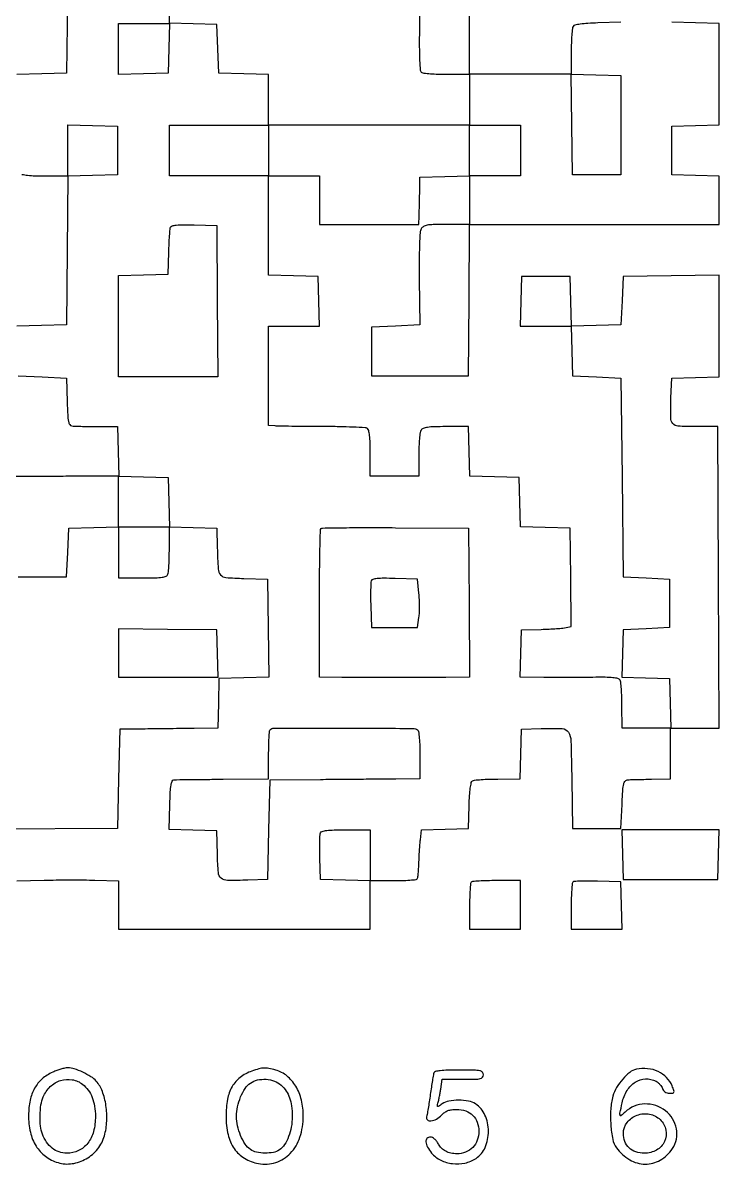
# Model space of a CAD drawing. Extents: x 179 to 1071, y 112 to 1107.
# Drawn here: x 769.6 to 1071.1, y 112.3 to 606.3 of the extents above; entities that cross this region are included whole.
import ezdxf

# ---------------------------------------------------------------- set-up
doc = ezdxf.new("R2010")
doc.units = 0

msp = doc.modelspace()

# ---------------------------------------------------------------- linework, layer by layer
for points in [[(941.5, 626.5), (941.279888, 606.040545, 0.002925), (941.23097, 596.072148, 0.011529), (941.378305, 589.934574, 0.010884), (941.662016, 585.818898, 0.232608), (942.279888, 584.805858, 0.117017), (943.168422, 584.49848, 0.007034), (946.005655, 584.253852, 0.010232), (949.426243, 584.077616, 0.007361), (953.25, 584.015313), (963, 584), (963, 573), (963, 562), (919.5, 562), (876, 562), (876, 572.966168), (876, 583.932337), (865.25, 584.216168), (854.5, 584.5), (854, 595), (853.5, 605.5), (843.25, 605.784983), (833, 606.069966), (833, 616.534983)], [(1028.5, 606.5), (1018.535034, 606.211195, 0.00836), (1014.199826, 606.012968, 0.019108), (1010.944063, 605.684251, 0.01918), (1008.589, 605.262532, 0.199883), (1007.800347, 604.711195, 0.117226), (1007.495095, 603.827893, 0.006962), (1007.252233, 600.991726, 0.010173), (1007.077211, 597.573123, 0.007309), (1007.015313, 593.75), (1007, 584), (985, 584), (963, 584), (963, 605.533832), (963, 627.067663)], [(788.853101, 615.846765, -0.002594), (788.77036, 605.273572), (788.5, 584.5), (777.75, 584.216168), (767, 583.932337)], [(767, 234.878919), (778.75, 235.18946, -0.003822), (783.994566, 235.287957, -0.00248), (790.059375, 235.325403, -0.002493), (795.981923, 235.30306, -0.004731), (800.75, 235.216168), (811, 234.932337), (811, 224.466168), (811, 214), (865.5, 214), (920, 214), (920, 224.5), (920, 235), (929.940983, 235, 0.00746), (933.786464, 235.057378, 0.011518), (937.105837, 235.233054, 0.00599), (939.864695, 235.476159, 0.233445), (940.372299, 235.793375, 0.10677), (940.574085, 236.362294, 0.00702), (940.773561, 238.103455, 0.009921), (940.942349, 240.203897, 0.007236), (941.049745, 242.543375, -0.005029), (941.157143, 245.132315, -0.003738), (941.325846, 247.988754, -0.003778), (941.525526, 250.681363, -0.008533), (941.726907, 252.716215), (942.216955, 256.932429), (952.358477, 257.216215), (962.5, 257.5), (962.788805, 267.464966, -0.00836), (962.987032, 271.800174, -0.019108), (963.315749, 275.055937, -0.01918), (963.737468, 277.411, -0.199883), (964.288805, 278.199653, -0.117134), (965.171517, 278.504879, -0.006997), (967.998336, 278.747767, -0.010202), (971.406013, 278.922787, -0.007334), (975.216168, 278.984687), (984.932337, 279), (985.216168, 289.75), (985.5, 300.5), (994, 300.795054, -0.017415), (1003.138025, 300.793888, -0.254171), (1005.822906, 299.210822, -0.129025), (1006.89695, 295.525869, -0.003568), (1007.230153, 278.735929), (1007.5, 257.5), (1018, 257.5), (1028.5, 257.5), (1029, 268, -0.004118), (1029.351207, 274.28523, -0.041685), (1029.735515, 276.873959, -0.130105), (1030.396292, 278.114416, -0.189951), (1031.5, 278.643701, -0.010495), (1032.717331, 278.705519, -0.001341), (1035.335938, 278.776415, -0.001569), (1038.444648, 278.842476, -0.001306), (1041.75, 278.893701), (1050, 279), (1050, 290), (1050, 301), (1060.507242, 301), (1071.014483, 301), (1070.757242, 366.25), (1070.5, 431.5), (1060.704844, 431.5, -0.013476), (1053.2306, 431.701484, -0.207462), (1050.977276, 432.826381, -0.175915), (1050.063646, 435.326274, -0.009205), (1050.204946, 444), (1050.5, 452.5), (1060.75, 452.784983), (1071, 453.069966), (1071, 475.055272), (1071, 497.040577), (1050.25, 496.770288), (1029.5, 496.5), (1029, 486), (1028.5, 475.5), (1017.784171, 475.216515), (1007.068343, 474.93303), (1006.784171, 485.716515), (1006.5, 496.5), (996, 496.5), (985.5, 496.5), (985.216168, 485.75), (984.932337, 475), (995.932337, 475), (1006.932337, 475), (1007.216168, 464.25), (1007.5, 453.5), (1018, 453), (1028.5, 452.5), (1029, 409.5), (1029.5, 366.5), (1039.5, 366), (1049.5, 365.5), (1049.5, 355), (1049.5, 344.5), (1039.5, 344), (1029.5, 343.5), (1029.215407, 333.285365), (1028.930815, 323.07073), (1039.215407, 322.785365), (1049.5, 322.5), (1049.783832, 311.75), (1050.067663, 301), (1039.533832, 301), (1029, 301), (1028.984687, 310.75, 0.007993), (1028.917412, 314.581548, 0.010939), (1028.726302, 318.026457, 0.007917), (1028.45999, 320.877782, 0.114509), (1028.126581, 321.829429, 0.196609), (1027.220955, 322.472579, 0.032607), (1025.067193, 322.829141, 0.022473), (1021.717902, 323.009962, 0.006044), (1016.391893, 322.99349, -0.001772), (1011.475564, 322.936275, -0.001086), (1005.67828, 322.901944, -0.001088), (999.938622, 322.892906, -0.001939), (995.215017, 322.914061), (984.930034, 323), (985.215017, 333.25), (985.5, 343.5), (994, 343.75078, 0.004883), (997.420749, 343.885152, 0.00568), (1000.669884, 344.081597, 0.005082), (1003.412997, 344.30679, 0.033635), (1004.769818, 344.524806), (1007.039636, 345.048052), (1006.769818, 366.274026), (1006.5, 387.5), (995.783492, 387.783492), (985.066984, 388.066984), (984.783492, 398.783492), (984.5, 409.5), (973.783492, 409.783492), (963.066984, 410.066984), (962.783492, 420.783492), (962.5, 431.5), (952.712919, 431.5, 0.00665), (947.739107, 431.433843, 0.028066), (944.767521, 431.187479, 0.048144), (942.919948, 430.74503, 0.170654), (941.978232, 430, 0.109035), (941.605034, 428.965489, 0.009918), (941.304487, 426.223437, 0.012476), (941.090353, 422.902151, 0.009445), (941.015313, 419.25), (941, 410), (930.5, 410), (920, 410), (920, 419.940983, 0.007587), (919.930843, 424.498597, 0.021357), (919.698219, 427.677283, 0.025729), (919.330486, 429.856029, 0.19692), (918.75, 430.690983, 0.130492), (917.749912, 431.016747, 0.002829), (912.579687, 431.274037, 0.006286), (906.488468, 431.465935, 0.004178), (899.5, 431.53978, -0.001049), (892.405002, 431.570342, -0.001411), (885.979688, 431.629626, -0.000962), (880.588991, 431.70495, -0.015101), (878.75, 431.78978), (876, 432), (876, 453.5), (876, 475), (887.033832, 475), (898.067663, 475), (897.783832, 485.75), (897.5, 496.5), (886.75, 496.783832), (876, 497.067663), (876, 518.533832), (876, 540), (887, 540), (898, 540), (898, 529.5), (898, 519), (919.5, 519), (941, 519), (941.153471, 522.75, 0.003032), (941.219104, 524.633143, 0.001098), (941.290215, 527.307812, 0.001088), (941.355269, 530.236536, 0.001296), (941.403471, 533), (941.5, 539.5), (952.25, 539.783832), (963, 540.067663), (963, 529.533832), (963, 519), (953.035184, 519, 0.005133), (947.275178, 518.940861, 0.03857), (944.562648, 518.675176, 0.091884), (943.021248, 518.098522, 0.135357), (942.030653, 517.057276, 0.107879), (941.584893, 515.486242, 0.005856), (941.326893, 510.313039, 0.008082), (941.181014, 503.66954, 0.004101), (941.201179, 495.307276), (941.411419, 475.5), (930.95571, 475), (920.5, 474.5), (920.5, 464), (920.5, 453.5), (941.5, 453.5), (962.5, 453.5), (962.763664, 486.25), (963.027329, 519), (1017.013664, 519), (1071, 519), (1071, 529.465017), (1071, 539.930034), (1060.75, 540.215017), (1050.5, 540.5), (1050.5, 551), (1050.5, 561.5), (1060.75, 561.784983), (1071, 562.069966), (1071, 584), (1071, 605.930034), (1060.75, 606.215017), (1050.5, 606.5)], [(769.200304, 540.671932, 0.019349), (771.630442, 540.311224, 0.018472), (774.928253, 540.074295, 0.008695), (779.2, 540), (789, 540), (789, 551.033832), (789, 562.067663), (799.75, 561.783832), (810.5, 561.5), (810.5, 551), (810.5, 540.5), (799.763809, 540.216308), (789.027617, 539.932617), (788.763809, 507.716308), (788.5, 475.5), (777.716515, 475.215829), (766.93303, 474.931657)], [(767.5, 453.5), (778, 453), (788.5, 452.5), (788.784983, 442.25, 0.004846), (789.000178, 436.512346, 0.035506), (789.323928, 433.78524, 0.092186), (789.874219, 432.378981, 0.228691), (790.784983, 431.80251, 0.020939), (791.884699, 431.722336, 0.001894), (794.639964, 431.647608, 0.002456), (797.928025, 431.587049, 0.001917), (801.5, 431.55251), (810.5, 431.5), (810.783492, 420.783492), (811.066984, 410.066984), (821.783492, 409.783492), (832.5, 409.5), (832.783832, 398.75), (833.067663, 388), (822.033832, 388), (811, 388), (811, 399.034389), (811, 410.068778), (789.25, 409.998748, -0.000283), (780.134479, 409.974554, -0.000258), (770.73125, 409.959759, -0.000258), (762.325667, 409.955194, -0.000836)], [(767.5, 366.5), (778, 366.5), (788.5, 366.5), (789, 377), (789.5, 387.5), (800.25, 387.783832), (811, 388.067663), (811, 377.033832), (811, 366), (821.393011, 366, 0.005351), (826.960143, 366.059586, 0.030363), (829.913621, 366.30265, 0.063068), (831.601595, 366.76761, 0.205218), (832.393011, 367.581787, 0.072102), (832.632129, 368.638915, 0.005887), (832.821697, 371.475801, 0.007809), (832.955696, 374.880803, 0.005929), (833, 378.616771), (833, 388.069966), (843.25, 387.784983), (853.5, 387.5), (853.75078, 379, 0.008001), (854.167162, 369.85434, 0.165236), (855.196667, 367.34273, 0.196929), (857.49116, 366.190479, 0.012174), (865.2603, 365.784869), (875.5, 365.5), (875.769789, 344.284032), (876.039577, 323.068065), (865.269789, 322.784032), (854.5, 322.5), (854.216168, 311.75), (853.932337, 301), (843.716168, 300.878498, -0.000018), (839.011865, 300.822715, -0.00001), (833.269749, 300.754941, -0.00001), (827.453221, 300.686515, -0.000016), (822.5, 300.628498), (811.5, 300.5), (811, 279), (810.5, 257.5), (756.25, 257.241388)]]:
    msp.add_lwpolyline(points, format="xyb")
for points in [[(832.783832, 595.25), (832.5, 584.5), (821.75, 584.216168), (811, 583.932337), (811, 594.966168), (811, 606), (822.033832, 606), (833.067663, 606)], [(1028.5, 562), (1028.5, 540.5), (1018, 540.5), (1007.5, 540.5), (1007.230403, 562.284031), (1006.960806, 584.068061), (1017.730403, 583.784031), (1028.5, 583.5)], [(876, 551), (876, 540), (854.5, 540), (833, 540), (833, 551), (833, 562), (854.5, 562), (876, 562)], [(985, 551), (985, 540), (974, 540), (963, 540), (963, 551), (963, 562), (974, 562), (985, 562)], [(811, 333.519888), (811, 323), (832.534983, 323), (854.069966, 323), (853.784983, 333.25), (853.5, 343.5), (832.25, 343.769888), (811, 344.039775)], [(1029.216168, 246.25), (1029.5, 235.5), (1050, 235.5), (1070.5, 235.5), (1070.783832, 246.25), (1071.067663, 257), (1050, 257), (1028.932337, 257)]]:
    msp.add_lwpolyline(points, close=True)
for points in [[(853.763664, 485.75), (854.027329, 453), (832.513664, 453), (811, 453), (811, 474.966168), (811, 496.932337), (821.75, 497.216168), (832.5, 497.5), (832.766667, 507, -0.004189), (832.90275, 510.732729, -0.005749), (833.091865, 514.087261, -0.003808), (833.3039, 516.89297, -0.066208), (833.499258, 517.786422, -0.248111), (834.176044, 518.400559, -0.038292), (836.022257, 518.725001, -0.025174), (838.972404, 518.863975, -0.006513), (843.732592, 518.786422), (853.5, 518.5)], [(962.763853, 355.25), (963.027706, 323), (952.763853, 322.926805, -0.00126), (944.527276, 322.888824, -0.000694), (934.455126, 322.881746, -0.00058), (922.339842, 322.904102, -0.000334), (907.75, 322.957682), (898, 323), (898, 354.833333, -0.002001), (898.049029, 367.086392, -0.003231), (898.199888, 377.515513, -0.000593), (898.402981, 386.698691, -0.192864), (898.680468, 387.347135, -0.194926), (899.328722, 387.621499, -0.000608), (908.434599, 387.750224, -0.003285), (918.778546, 387.815907, -0.002034), (930.930468, 387.763802), (962.5, 387.5)], [(920.44275, 364.711405, 0.081149), (920.248444, 363.774362, 0.00524), (920.158923, 360.981301, 0.007536), (920.137209, 357.634347, 0.00554), (920.210159, 353.924983), (920.5, 344.5), (930.5, 344.5), (940.5, 344.5), (941.08534, 348.886315, 0.022863), (941.269448, 350.99849, 0.010307), (941.326793, 353.780045, 0.01018), (941.266834, 356.724741, 0.013684), (941.08534, 359.386315), (940.5, 365.5), (930.732592, 365.786422, 0.006215), (925.820487, 365.869374, 0.027145), (922.9185, 365.724677, 0.046335), (921.158442, 365.373938, 0.232847)], [(940.5, 300.234687, -0.205709), (940.899526, 299.555004, -0.008718), (941.207694, 296.718379, -0.013689), (941.427943, 293.249169, -0.009006), (941.5, 289.249187), (941.5, 278.998375), (931, 278.93878, 0.000384), (925.512826, 278.903423, 0.000114), (917.121875, 278.840998, 0.000114), (907.692912, 278.766548, 0.000123), (898.5, 278.689593), (876.5, 278.5), (876, 257), (875.5, 235.5), (867, 235.204946, -0.010012), (858.13313, 235.074823, -0.174565), (855.466432, 236.051258, -0.200378), (854.218122, 238.45705, -0.013827), (853.784869, 246.2603), (853.5, 256.5), (843.216527, 256.785353), (832.933054, 257.070705), (833.216527, 267.785353, -0.005159), (833.423758, 273.419085, -0.028969), (833.73962, 276.416048, -0.060504), (834.222008, 278.069978, -0.275849), (835, 278.63465, -0.019076), (836.11052, 278.691758, -0.000367), (841.860938, 278.763631, -0.000887), (848.572988, 278.83069, -0.000594), (856.25, 278.88465), (876, 279), (876, 289.333333, -0.006022), (876.048276, 293.341612, -0.009111), (876.195833, 296.827083, -0.004516), (876.399803, 299.754503, -0.178563), (876.666667, 300.333333, -0.198958), (878.26812, 300.996512, -0.000342), (908.457896, 300.970528, -0.000409), (938.482982, 300.899539, -0.15893)], [(920, 245.966168), (920, 234.932337), (909.25, 235.216168), (898.5, 235.5), (898.210159, 244.924983, -0.005394), (898.136178, 248.631743, -0.007376), (898.154817, 251.970602, -0.005045), (898.239658, 254.758353, -0.081654), (898.428774, 255.674983, -0.241018), (899.150647, 256.322788, -0.034741), (901.157558, 256.706476, -0.023677), (904.342601, 256.936534, -0.00619), (909.468615, 257), (920, 257)], [(963.666667, 234.333333, 0.177413), (963.400114, 233.758552, 0.004912), (963.195833, 230.973958, 0.009526), (963.048294, 227.649913, 0.006327), (963, 223.833333), (963, 214), (974, 214), (985, 214), (985, 224.5), (985, 235), (974.666667, 235, 0.006022), (970.658388, 234.951724, 0.009111), (967.172917, 234.804167, 0.004516), (964.245497, 234.600197, 0.178563)], [(1007.699448, 234.366114, 0.176241), (1007.420111, 233.767337, 0.005323), (1007.205463, 230.983588, 0.009942), (1007.050687, 227.652202, 0.006636), (1007, 223.833333), (1007, 214), (1018.034983, 214), (1029.069966, 214), (1028.784983, 224.25), (1028.5, 234.5), (1018.449448, 234.782781, 0.006672), (1014.547259, 234.840477, 0.010046), (1011.145783, 234.777033, 0.005301), (1008.300668, 234.636532, 0.183378)], [(782.5, 152.119269, 0.072233), (777.913059, 149.148703, 0.085313), (774.659506, 145.139049, 0.077576), (772.727802, 139.953904, 0.048566), (772.04947, 133.5, 0.056726), (772.832081, 126.121242, 0.084236), (775.279995, 120.116129, 0.093645), (779.33055, 115.696875, 0.087991), (784.79991, 112.941802, 0.110101), (790.913138, 112.502257, 0.094342), (797.017372, 114.631855, 0.092753), (801.994597, 118.899327, 0.101909), (804.891347, 124.546924, 0.056196), (805.910293, 130.920165, 0.048798), (805.563532, 137.679586, 0.051395), (803.992, 143.796591, 0.093429), (801.345081, 148.207427, 0.071058), (799.04709, 150.151318, 0.031119), (795.534151, 152.061425, 0.031001), (791.843708, 153.509058, 0.078118), (789, 153.956076, 0.050421), (787.765654, 153.831284, 0.018475), (786.059375, 153.416514, 0.018096), (784.214845, 152.82242, 0.020678)], [(868.740524, 152.570688, 0.076942), (863.655833, 149.817047, 0.100666), (860.177958, 145.853478, 0.086456), (858.190423, 140.358899, 0.043678), (857.546356, 133, 0.055553), (858.429641, 125.074559, 0.095323), (861.083323, 119.003097, 0.108154), (865.512669, 114.850156, 0.0883), (871.603133, 112.54663, 0.124102), (879.073213, 113.006594, 0.126535), (885.370454, 116.956149, 0.110816), (889.553693, 123.964039, 0.079524), (891, 133, 0.058446), (890.174553, 140.037464, 0.076346), (887.738564, 146.033189, 0.086312), (883.919059, 150.472341, 0.10466), (879.056846, 153.000752, 0.019681), (876.038008, 153.712728, 0.058547), (873.922069, 153.872352, 0.057192), (871.799657, 153.538712, 0.018145)], [(1035.208321, 153.331954, 0.113894), (1032.366684, 152.01457, 0.048136), (1029.292352, 149.109409, 0.046638), (1026.643374, 145.432236, 0.064608), (1025.055078, 141.696721, 0.053512), (1024.114642, 136.085973, 0.031825), (1024.145049, 129.302658, 0.030783), (1024.96531, 123.011805, 0.113008), (1026.57866, 119.362522, 0.097733), (1032.311793, 114.183906, 0.131964), (1039.001933, 112.279192, 0.138047), (1045.524273, 114.010124, 0.111488), (1050.81837, 119, 0.198671), (1052.576309, 127.642111, 0.182119), (1047.798189, 135.403228, 0.172539), (1038.844283, 138.340154, 0.184404), (1030.339872, 134.849568, -0.01505), (1028.601716, 133.312459, -0.530562), (1028.163032, 133.439364, -0.129427), (1028.113456, 134.320921, -0.002504), (1029.053793, 138.815225, -0.083174), (1031.172594, 144.163001, -0.115779), (1034.757809, 147.832903, -0.133956), (1039.186661, 149.203937, -0.132081), (1043.724694, 148.147339, -0.051581), (1044.590503, 147.562012, -0.037639), (1045.422532, 146.750718, -0.038316), (1046.101188, 145.850873, -0.065657), (1046.499663, 145.001061, 0.082305), (1046.931493, 144.154243, 0.089595), (1047.603163, 143.520601, 0.08355), (1048.495561, 143.131839, 0.061109), (1049.570256, 143, 0.028174), (1051.029362, 143.082283, 0.285687), (1051.485189, 143.442832, 0.174247), (1051.485191, 144.154398, 0.010599), (1050.710826, 146.173468, 0.098616), (1048.313483, 149.800721, 0.089636), (1044.634487, 152.379647, 0.084633), (1040.090254, 153.606679, 0.075685)], [(795.486321, 146.8321, -0.070161), (797.868384, 144.346776, -0.061272), (799.601633, 141.186884, -0.055105), (800.650321, 137.386057, -0.039799), (801, 133, -0.063709), (800.154445, 126.390837, -0.102022), (797.649315, 121.306873, -0.118914), (793.667976, 118.133755, -0.109482), (788.552233, 117, -0.085119), (785.262705, 117.564092, -0.082854), (782.314737, 119.193722, -0.076426), (779.872394, 121.826348, -0.058597), (778.063618, 125.3151, -0.064284), (777.242063, 128.779293, -0.031035), (777.048415, 133.34233, -0.031036), (777.42181, 137.903063, -0.063093), (778.37882, 141.364218, -0.103277), (781.441958, 145.826228, -0.113993), (785.937505, 148.498816, -0.120441), (790.950575, 148.848439, -0.124746)], [(881.364163, 146.538309, -0.055646), (883.617499, 143.928408, -0.065611), (885.094562, 141.020618, -0.056049), (885.915393, 137.466722, -0.028145), (886.18615, 132.861863, -0.043171), (885.807826, 128.359603, -0.049332), (884.660899, 124.194496, -0.054759), (882.88946, 120.764277, -0.093692), (880.647131, 118.465394, -0.106326), (878.055547, 117.372264, -0.050201), (874.421305, 117.055341, -0.050083), (870.769646, 117.471276, -0.099708), (868.114292, 118.6325, -0.094233), (865.839803, 120.969367, -0.046083), (863.869156, 124.647472, -0.044302), (862.502819, 128.895199, -0.055724), (862.043924, 133, -0.055724), (862.502819, 137.104801, -0.044302), (863.869156, 141.352528, -0.046083), (865.839803, 145.030633, -0.094233), (868.114292, 147.3675, -0.098439), (871.166784, 148.711541, -0.070371), (874.897287, 149.003148, -0.070634), (878.547344, 148.249807, -0.101052)], [(947.519615, 151.75, 0.037049), (947.30648, 150.909577, 0.002609), (946.898062, 148.517188, 0.003679), (946.44645, 145.65528, 0.002763), (945.990126, 142.5, -0.002959), (945.527305, 139.308602, -0.003638), (945.056077, 136.335938, -0.003023), (944.627012, 133.844384, -0.026295), (944.371739, 132.75, 0.29619), (944.763669, 131.456366, 0.20753), (946.26655, 131.005511, 0.100433), (948.653922, 131.791352, 0.073535), (950.85496, 133.517277, -0.045414), (952.209409, 134.707706, -0.067525), (953.596352, 135.457178, -0.061362), (955.230406, 135.85361, -0.030787), (957.35496, 135.968197, -0.07936), (961.364965, 135.296103, -0.113192), (964.43153, 133.416513, -0.115226), (966.337041, 130.417715, -0.084355), (967, 126.516082, -0.088228), (966.309788, 122.635024, -0.105407), (964.333903, 119.497687, -0.107004), (961.277592, 117.471094, -0.09335), (957.5, 116.759615, -0.055333), (954.939372, 117.04386, -0.066071), (952.662522, 117.882872, -0.071065), (950.816651, 119.219976, -0.081368), (949.517382, 120.966388, 0.041504), (948.743451, 122.200251, 0.054939), (947.837302, 123.167223, 0.064206), (946.88535, 123.790712, 0.113387), (945.97432, 124, 0.207279), (944.554585, 123.385016, 0.213078), (944.053684, 121.938613, 0.108641), (944.752074, 119.704103, 0.045066), (946.573001, 117.095612, 0.103023), (950.481407, 114.02473, 0.085378), (955.561724, 112.507022, 0.083491), (960.962085, 112.759048, 0.091961), (965.786445, 114.779643, 0.149123), (969.772521, 119.563381, 0.102133), (971.152085, 126.545647, 0.101512), (969.655351, 133.539669, 0.145413), (965.586295, 138.3515, 0.099455), (962.542479, 139.573529, 0.045655), (958.26659, 139.969212, 0.045679), (954.026054, 139.585399, 0.107778), (951.112714, 138.366394, -0.00543), (949.611961, 137.339338, -0.183942), (949.19767, 137.24431, -0.435363), (949.033963, 137.47793, -0.016899), (949.317157, 138.616394, 0.016525), (949.567199, 139.618389, 0.004665), (949.890385, 141.195128, 0.004697), (950.222414, 142.984721, 0.004943), (950.514847, 144.75), (951.175796, 149), (960.087898, 149, 0.004553), (965.496503, 149.049247, 0.05068), (967.635987, 149.306103, 0.169297), (968.617004, 149.91593, 0.171454), (969, 151, 0.193985), (968.559215, 152.093381, 0.155409), (967.433577, 152.702523, 0.043366), (964.956509, 152.953551, 0.00358), (958.468615, 153, 0.006463), (953.506769, 152.935865, 0.021959), (950.280282, 152.710413, 0.02831), (948.178866, 152.349088, 0.26107)], [(1045.545455, 131.545455, -0.145422), (1047.993829, 127.027059, -0.163052), (1047.425594, 122.129182, -0.154963), (1043.965928, 118.387379, -0.129994), (1038.719769, 117, -0.079061), (1034.959946, 117.598253, -0.111402), (1032.054492, 119.329924, -0.115088), (1030.236024, 122.091855, -0.088503), (1029.6, 125.656933, -0.167612), (1031.219425, 130.352102, -0.139078), (1035.512275, 133.483006, -0.134066), (1040.938972, 133.957494, -0.152688)]]:
    msp.add_lwpolyline(points, format="xyb", close=True)

doc.saveas('drawing.dxf')
